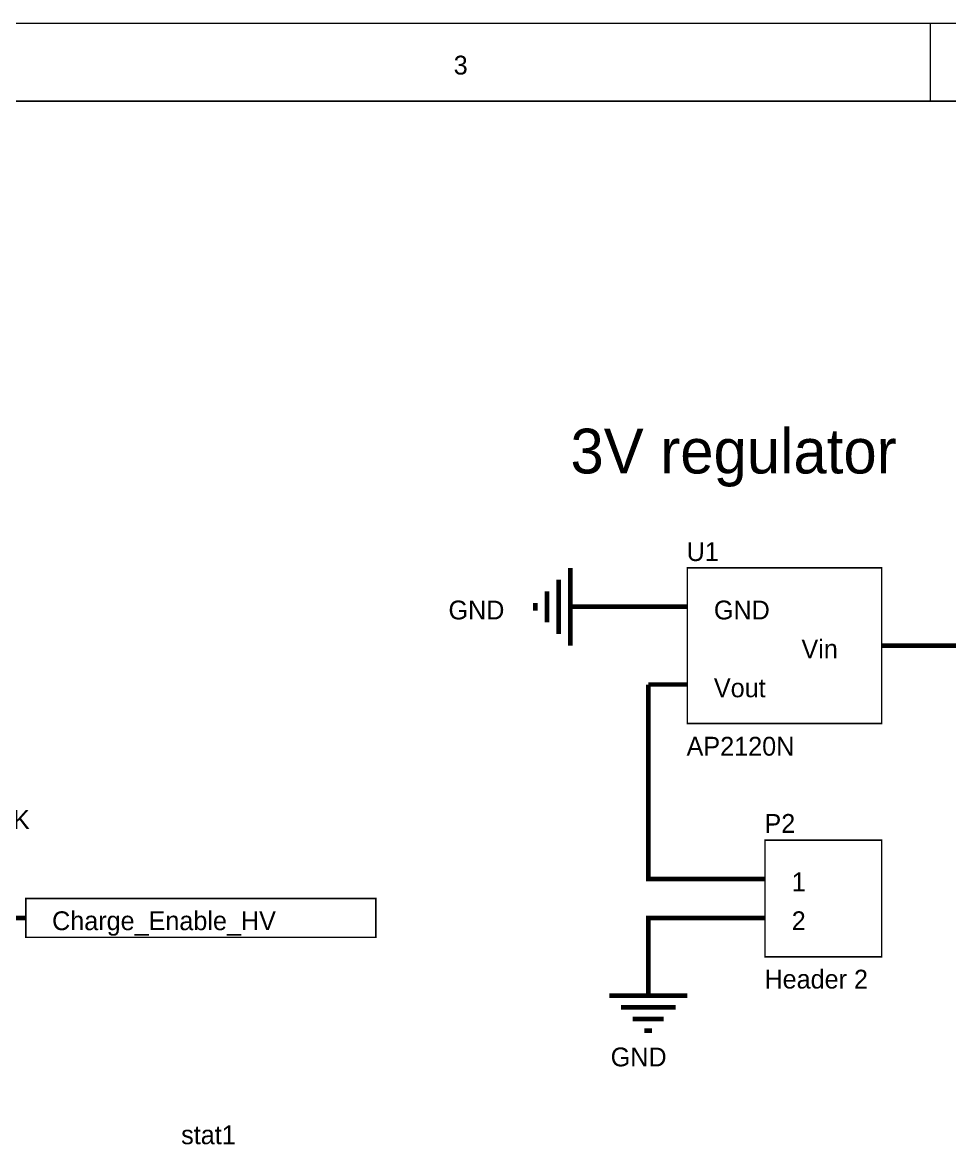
# Model space of a CAD drawing. Header units: millimetres. Extents: x 0 to 9.5, y 0 to 7.5.
# Drawn here: x 4.792 to 7.174, y 4.61 to 7.502 of the extents above; entities that cross this region are included whole.
import ezdxf

# ---------------------------------------------------------------- set-up
doc = ezdxf.new("R2010")
doc.units = ezdxf.units.MM
doc.header["$MEASUREMENT"] = 0
doc.layers.add('Sheet', color=255, linetype='Continuous')

msp = doc.modelspace()

# ---------------------------------------------------------------- linework, layer by layer
at = {"layer": 'Sheet', "const_width": 0.0039}
for points in [[(0.0008, 7.5), (0.0008, 0), (9.4996, 0), (9.4996, 7.5), (0.0008, 7.5), (0.0008, 7.5)], [(0.0008, 7.5), (9.4996, 7.5), (9.4996, 0), (0.0008, 0), (0.0008, 7.5)], [(0.2009, 7.2999), (0.2009, 0.1997), (9.2995, 0.1997), (9.2995, 7.2999), (0.2009, 7.2999), (0.2009, 7.2999)], [(0.2009, 7.2999), (9.2995, 7.2999), (9.2995, 0.1997), (0.2009, 0.1997), (0.2009, 7.2999)], [(6.5001, 6.0999), (6.5001, 5.6996), (6.9999, 5.6996), (6.9999, 6.0999), (6.5001, 6.0999), (6.5001, 6.0999)], [(6.5001, 6.0999), (6.9999, 6.0999), (6.9999, 5.6996), (6.5001, 5.6996), (6.5001, 6.0999)], [(6.6998, 5.3998), (6.6998, 5.0996), (6.9999, 5.0996), (6.9999, 5.3998), (6.6998, 5.3998), (6.6998, 5.3998)], [(6.6998, 5.3998), (6.9999, 5.3998), (6.9999, 5.0996), (6.6998, 5.0996), (6.6998, 5.3998)], [(4.8, 5.25), (4.8, 5.1499), (5.6999, 5.1499), (5.6999, 5.25), (4.8, 5.25), (4.8, 5.25)], [(4.8, 5.1499), (4.8, 5.25), (5.6999, 5.25), (5.6999, 5.1499), (4.8, 5.1499)]]:
    msp.add_lwpolyline(points, close=True, dxfattribs=at)
at = {"layer": 'Sheet'}
for points, const_width in [([(7.125, 7.5), (7.125, 7.2999)], 0.0039), ([(6.1999, 6.0999), (6.1999, 5.9)], 0.0118), ([(6.1699, 6.0699), (6.1699, 5.93)], 0.0118), ([(6.1399, 6.0399), (6.1399, 5.9598)], 0.0118), ([(6.1099, 6.0098), (6.1099, 5.9898)], 0.0118), ([(6.3, 5.9998), (6.1999, 5.9998)], 0.0118), ([(6.3998, 5.9998), (6.3, 5.9998)], 0.0118), ([(6.4999, 5.9998), (6.3998, 5.9998)], 0.0118), ([(6.9999, 5.8998), (7.1, 5.8998)], 0.0118), ([(7.2997, 5.8998), (7.1, 5.8998)], 0.0118), ([(6.4999, 5.7999), (6.3998, 5.7999)], 0.0118), ([(6.3998, 5.7999), (6.3998, 5.3), (6.4999, 5.3)], 0.0118), ([(4.8, 5.1999), (4.6001, 5.1999), (4.4002, 5.1999), (4.4002, 5.3998), (4.2001, 5.3998)], 0.0118), ([(6.6998, 5.3), (6.4999, 5.3)], 0.0118), ([(6.4999, 5.1999), (6.3998, 5.1999), (6.3998, 5.0999)], 0.0118), ([(6.6998, 5.1999), (6.4999, 5.1999)], 0.0118), ([(6.3998, 5.0999), (6.3998, 5)], 0.0118), ([(6.3, 5), (6.4999, 5)], 0.0118), ([(6.3298, 4.97), (6.4699, 4.97)], 0.0118), ([(6.3598, 4.94), (6.4398, 4.94)], 0.0118), ([(6.3898, 4.9099), (6.4098, 4.9099)], 0.0118)]:
    msp.add_lwpolyline(points, dxfattribs=dict(at, const_width=const_width))

# ---------------------------------------------------------------- texts
for s, height, p in [('3', 0.0484, (5.8998, 7.3682)), ('3V regulator', 0.115077, (6.1999, 6.3426)), ('U1', 0.04837, (6.4984, 6.1174)), ('GND', 0.04837, (5.8864, 5.9673)), ('GND', 0.04837, (6.5685, 5.9673)), ('Vin', 0.04837, (6.7936, 5.8672)), ('Vout', 0.04837, (6.5685, 5.7672)), ('AP2120N', 0.04837, (6.4984, 5.6171)), ('100K', 0.04837, (4.6591, 5.4286)), ('P2', 0.04837, (6.6985, 5.4186)), ('1', 0.0484, (6.7686, 5.2685)), ('Charge_Enable_HV', 0.048366, (4.8676, 5.1684)), ('2', 0.0484, (6.7686, 5.1684)), ('Header 2', 0.04837, (6.6985, 5.0183)), ('GND', 0.04837, (6.3033, 4.8182)), ('stat1', 0.04837, (5.1994, 4.6181))]:
    msp.add_text(s, height=height, dxfattribs=at).set_placement(p)

doc.saveas('drawing.dxf')
